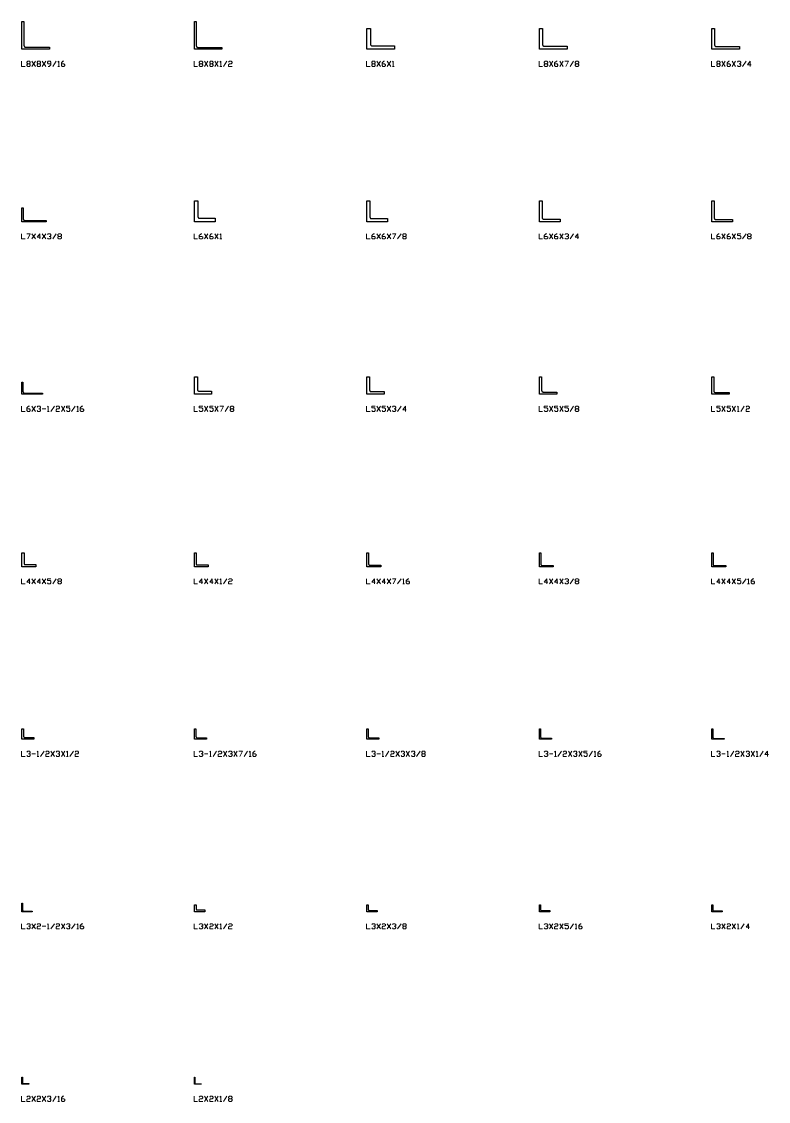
# Model space of a CAD drawing. Header units: inches. Extents: x 0 to 966, y -305 to 12.
# Drawn here: x 749.9 to 966.4, y -305 to 8 of the extents above; entities that cross this region are included whole.
import ezdxf

# ---------------------------------------------------------------- set-up
doc = ezdxf.new("R2010")
doc.units = ezdxf.units.IN
doc.header["$MEASUREMENT"] = 0
doc.layers.add('AISC_STEEL', color=7, linetype='Continuous')

msp = doc.modelspace()

# ---------------------------------------------------------------- linework, layer by layer
at = {"color": 3, "lineweight": 0}
for p, q in [((752.93, -3.48), (753.94, -5)), ((752.93, -5), (753.94, -3.48)), ((755.93, -3.48), (756.91, -5)), ((755.93, -5), (756.91, -3.48)), ((758.94, -5), (759.92, -3.48)), ((760.42, -5), (760.93, -5)), ((802.91, -3.48), (803.92, -5)), ((802.91, -5), (803.92, -3.48)), ((805.91, -3.48), (806.93, -5)), ((805.91, -5), (806.93, -3.48)), ((807.4, -5), (807.91, -5)), ((808.41, -5), (809.43, -3.48)), ((852.89, -3.48), (853.9, -5)), ((852.89, -5), (853.9, -3.48)), ((855.89, -3.48), (856.91, -5)), ((855.89, -5), (856.91, -3.48)), ((857.38, -5), (857.89, -5)), ((902.87, -3.48), (903.88, -5)), ((902.87, -5), (903.88, -3.48)), ((905.88, -3.48), (906.89, -5)), ((905.88, -5), (906.89, -3.48)), ((908.88, -5), (909.89, -3.48)), ((952.85, -3.48), (953.86, -5)), ((952.85, -5), (953.86, -3.48)), ((955.86, -3.48), (956.87, -5)), ((955.86, -5), (956.87, -3.48)), ((958.86, -5), (959.87, -3.48)), ((752.93, -53.5), (753.94, -54.98)), ((752.93, -54.98), (753.94, -53.5)), ((755.93, -53.5), (756.91, -54.98)), ((755.93, -54.98), (756.91, -53.5)), ((758.94, -54.98), (759.92, -53.5)), ((802.91, -53.5), (803.92, -54.98)), ((802.91, -54.98), (803.92, -53.5)), ((805.91, -53.5), (806.93, -54.98)), ((805.91, -54.98), (806.93, -53.5)), ((807.4, -54.98), (807.91, -54.98)), ((852.89, -53.5), (853.9, -54.98)), ((852.89, -54.98), (853.9, -53.5)), ((855.89, -53.5), (856.91, -54.98)), ((855.89, -54.98), (856.91, -53.5)), ((858.9, -54.98), (859.88, -53.5)), ((902.87, -53.5), (903.88, -54.98)), ((902.87, -54.98), (903.88, -53.5)), ((905.88, -53.5), (906.89, -54.98)), ((905.88, -54.98), (906.89, -53.5)), ((908.88, -54.98), (909.89, -53.5)), ((952.85, -53.5), (953.86, -54.98)), ((952.85, -54.98), (953.86, -53.5)), ((955.86, -53.5), (956.87, -54.98)), ((955.86, -54.98), (956.87, -53.5)), ((958.86, -54.98), (959.87, -53.5)), ((752.93, -103.48), (753.94, -105)), ((752.93, -105), (753.94, -103.48)), ((755.93, -104.24), (756.91, -104.24)), ((757.42, -105), (757.93, -105)), ((758.43, -105), (759.41, -103.48)), ((761.44, -103.48), (762.42, -105)), ((761.44, -105), (762.42, -103.48)), ((764.41, -105), (765.42, -103.48)), ((765.93, -105), (766.43, -105)), ((802.91, -103.48), (803.92, -105)), ((802.91, -105), (803.92, -103.48)), ((805.91, -103.48), (806.93, -105)), ((805.91, -105), (806.93, -103.48)), ((808.92, -105), (809.9, -103.48)), ((852.89, -103.48), (853.9, -105)), ((852.89, -105), (853.9, -103.48)), ((855.89, -103.48), (856.91, -105)), ((855.89, -105), (856.91, -103.48)), ((858.9, -105), (859.88, -103.48)), ((902.87, -103.48), (903.88, -105)), ((902.87, -105), (903.88, -103.48)), ((905.88, -103.48), (906.89, -105)), ((905.88, -105), (906.89, -103.48)), ((908.88, -105), (909.89, -103.48)), ((952.85, -103.48), (953.86, -105)), ((952.85, -105), (953.86, -103.48)), ((955.86, -103.48), (956.87, -105)), ((955.86, -105), (956.87, -103.48)), ((957.38, -105), (957.85, -105)), ((958.36, -105), (959.37, -103.48)), ((752.93, -153.49), (753.94, -154.98)), ((752.93, -154.98), (753.94, -153.49)), ((755.93, -153.49), (756.91, -154.98)), ((755.93, -154.98), (756.91, -153.49)), ((758.94, -154.98), (759.92, -153.49)), ((802.91, -153.49), (803.92, -154.98)), ((802.91, -154.98), (803.92, -153.49)), ((805.91, -153.49), (806.93, -154.98)), ((805.91, -154.98), (806.93, -153.49)), ((807.4, -154.98), (807.91, -154.98)), ((808.41, -154.98), (809.43, -153.49)), ((852.89, -153.49), (853.9, -154.98)), ((852.89, -154.98), (853.9, -153.49)), ((855.89, -153.49), (856.91, -154.98)), ((855.89, -154.98), (856.91, -153.49)), ((858.9, -154.98), (859.88, -153.49)), ((860.39, -154.98), (860.89, -154.98)), ((902.87, -153.49), (903.88, -154.98)), ((902.87, -154.98), (903.88, -153.49)), ((905.88, -153.49), (906.89, -154.98)), ((905.88, -154.98), (906.89, -153.49)), ((908.88, -154.98), (909.89, -153.49)), ((952.85, -153.49), (953.86, -154.98)), ((952.85, -154.98), (953.86, -153.49)), ((955.86, -153.49), (956.87, -154.98)), ((955.86, -154.98), (956.87, -153.49)), ((958.86, -154.98), (959.87, -153.49)), ((960.35, -154.98), (960.86, -154.98)), ((752.93, -204.23), (753.94, -204.23)), ((754.41, -204.99), (754.92, -204.99)), ((755.43, -204.99), (756.44, -203.47)), ((758.43, -203.47), (759.41, -204.99)), ((758.43, -204.99), (759.41, -203.47)), ((761.44, -203.47), (762.42, -204.99)), ((761.44, -204.99), (762.42, -203.47)), ((762.92, -204.99), (763.43, -204.99)), ((763.94, -204.99), (764.92, -203.47)), ((802.91, -204.23), (803.92, -204.23)), ((804.43, -204.99), (804.9, -204.99)), ((805.41, -204.99), (806.42, -203.47)), ((808.41, -203.47), (809.43, -204.99)), ((808.41, -204.99), (809.43, -203.47)), ((811.42, -203.47), (812.4, -204.99)), ((811.42, -204.99), (812.4, -203.47)), ((814.42, -204.99), (815.4, -203.47)), ((815.91, -204.99), (816.42, -204.99)), ((852.89, -204.23), (853.9, -204.23)), ((854.41, -204.99), (854.88, -204.99)), ((855.39, -204.99), (856.4, -203.47)), ((858.39, -203.47), (859.41, -204.99)), ((858.39, -204.99), (859.41, -203.47)), ((861.4, -203.47), (862.38, -204.99)), ((861.4, -204.99), (862.38, -203.47)), ((864.4, -204.99), (865.39, -203.47)), ((902.87, -204.23), (903.88, -204.23)), ((904.39, -204.99), (904.9, -204.99)), ((905.37, -204.99), (906.38, -203.47)), ((908.38, -203.47), (909.39, -204.99)), ((908.38, -204.99), (909.39, -203.47)), ((911.38, -203.47), (912.39, -204.99)), ((911.38, -204.99), (912.39, -203.47)), ((914.39, -204.99), (915.37, -203.47)), ((915.87, -204.99), (916.38, -204.99)), ((952.85, -204.23), (953.86, -204.23)), ((954.37, -204.99), (954.88, -204.99)), ((955.35, -204.99), (956.36, -203.47)), ((958.36, -203.47), (959.37, -204.99)), ((958.36, -204.99), (959.37, -203.47)), ((961.36, -203.47), (962.37, -204.99)), ((961.36, -204.99), (962.37, -203.47)), ((962.85, -204.99), (963.35, -204.99)), ((963.86, -204.99), (964.87, -203.47)), ((752.93, -253.49), (753.94, -254.97)), ((752.93, -254.97), (753.94, -253.49)), ((758.43, -254.97), (759.41, -253.49)), ((761.44, -253.49), (762.42, -254.97)), ((761.44, -254.97), (762.42, -253.49)), ((764.41, -254.97), (765.42, -253.49)), ((802.91, -253.49), (803.92, -254.97)), ((802.91, -254.97), (803.92, -253.49)), ((805.91, -253.49), (806.93, -254.97)), ((805.91, -254.97), (806.93, -253.49)), ((808.41, -254.97), (809.43, -253.49)), ((852.89, -253.49), (853.9, -254.97)), ((852.89, -254.97), (853.9, -253.49)), ((855.89, -253.49), (856.91, -254.97)), ((855.89, -254.97), (856.91, -253.49)), ((858.9, -254.97), (859.88, -253.49)), ((902.87, -253.49), (903.88, -254.97)), ((902.87, -254.97), (903.88, -253.49)), ((905.88, -253.49), (906.89, -254.97)), ((905.88, -254.97), (906.89, -253.49)), ((908.88, -254.97), (909.89, -253.49)), ((952.85, -253.49), (953.86, -254.97)), ((952.85, -254.97), (953.86, -253.49)), ((955.86, -253.49), (956.87, -254.97)), ((955.86, -254.97), (956.87, -253.49)), ((958.36, -254.97), (959.37, -253.49)), ((755.93, -254.21), (756.91, -254.21)), ((757.42, -254.97), (757.93, -254.97)), ((765.93, -254.97), (766.43, -254.97)), ((807.4, -254.97), (807.91, -254.97)), ((910.37, -254.97), (910.87, -254.97)), ((957.38, -254.97), (957.85, -254.97)), ((752.93, -303.47), (753.94, -304.98)), ((752.93, -304.98), (753.94, -303.47)), ((755.93, -303.47), (756.91, -304.98)), ((755.93, -304.98), (756.91, -303.47)), ((758.94, -304.98), (759.92, -303.47)), ((802.91, -303.47), (803.92, -304.98)), ((802.91, -304.98), (803.92, -303.47)), ((805.91, -303.47), (806.93, -304.98)), ((805.91, -304.98), (806.93, -303.47)), ((808.41, -304.98), (809.43, -303.47)), ((760.42, -304.98), (760.93, -304.98)), ((807.4, -304.98), (807.91, -304.98))]:
    msp.add_line(p, q, dxfattribs=at)
for points in [[(749.92, -3.48), (749.92, -5), (750.93, -5)], [(752.17, -4.24), (752.42, -4.5), (752.42, -4.75), (752.17, -5), (751.69, -5), (751.44, -4.75), (751.44, -4.5), (751.69, -4.24), (752.17, -4.24), (752.42, -3.99), (752.42, -3.74), (752.17, -3.48), (751.69, -3.48), (751.44, -3.74), (751.44, -3.99), (751.69, -4.24)], [(755.17, -4.24), (755.43, -4.5), (755.43, -4.75), (755.17, -5), (754.67, -5), (754.41, -4.75), (754.41, -4.5), (754.67, -4.24), (755.17, -4.24), (755.43, -3.99), (755.43, -3.74), (755.17, -3.48), (754.67, -3.48), (754.41, -3.74), (754.41, -3.99), (754.67, -4.24)], [(757.67, -5), (757.93, -5), (758.43, -4.5), (758.43, -3.74), (758.18, -3.48), (757.67, -3.48), (757.42, -3.74), (757.42, -3.99), (757.67, -4.24), (758.43, -4.24)], [(760.42, -3.74), (760.68, -3.48), (760.68, -5)], [(761.44, -4.24), (762.16, -4.24), (762.42, -4.5), (762.42, -4.75), (762.16, -5), (761.69, -5), (761.44, -4.75), (761.44, -3.99), (761.91, -3.48), (762.16, -3.48)], [(799.9, -3.48), (799.9, -5), (800.92, -5)], [(802.15, -4.24), (802.4, -4.5), (802.4, -4.75), (802.15, -5), (801.67, -5), (801.42, -4.75), (801.42, -4.5), (801.67, -4.24), (802.15, -4.24), (802.4, -3.99), (802.4, -3.74), (802.15, -3.48), (801.67, -3.48), (801.42, -3.74), (801.42, -3.99), (801.67, -4.24)], [(805.15, -4.24), (805.41, -4.5), (805.41, -4.75), (805.15, -5), (804.65, -5), (804.43, -4.75), (804.43, -4.5), (804.65, -4.24), (805.15, -4.24), (805.41, -3.99), (805.41, -3.74), (805.15, -3.48), (804.65, -3.48), (804.43, -3.74), (804.43, -3.99), (804.65, -4.24)], [(807.4, -3.74), (807.65, -3.48), (807.65, -5)], [(809.9, -3.74), (810.15, -3.48), (810.66, -3.48), (810.91, -3.74), (810.91, -3.99), (810.66, -4.24), (810.15, -4.24), (809.9, -4.5), (809.9, -5), (810.91, -5)], [(849.88, -3.48), (849.88, -5), (850.9, -5)], [(852.16, -4.24), (852.38, -4.5), (852.38, -4.75), (852.16, -5), (851.66, -5), (851.4, -4.75), (851.4, -4.5), (851.66, -4.24), (852.16, -4.24), (852.38, -3.99), (852.38, -3.74), (852.16, -3.48), (851.66, -3.48), (851.4, -3.74), (851.4, -3.99), (851.66, -4.24)], [(854.41, -4.24), (855.14, -4.24), (855.39, -4.5), (855.39, -4.75), (855.14, -5), (854.66, -5), (854.41, -4.75), (854.41, -3.99), (854.88, -3.48), (855.14, -3.48)], [(857.38, -3.74), (857.63, -3.48), (857.63, -5)], [(899.9, -3.48), (899.9, -5), (900.88, -5)], [(902.14, -4.24), (902.4, -4.5), (902.4, -4.75), (902.14, -5), (901.64, -5), (901.38, -4.75), (901.38, -4.5), (901.64, -4.24), (902.14, -4.24), (902.4, -3.99), (902.4, -3.74), (902.14, -3.48), (901.64, -3.48), (901.38, -3.74), (901.38, -3.99), (901.64, -4.24)], [(904.39, -4.24), (905.12, -4.24), (905.37, -4.5), (905.37, -4.75), (905.12, -5), (904.64, -5), (904.39, -4.75), (904.39, -3.99), (904.9, -3.48), (905.12, -3.48)], [(907.39, -3.48), (908.38, -3.48), (907.62, -5)], [(911.13, -4.24), (911.38, -4.5), (911.38, -4.75), (911.13, -5), (910.62, -5), (910.37, -4.75), (910.37, -4.5), (910.62, -4.24), (911.13, -4.24), (911.38, -3.99), (911.38, -3.74), (911.13, -3.48), (910.62, -3.48), (910.37, -3.74), (910.37, -3.99), (910.62, -4.24)], [(949.88, -3.48), (949.88, -5), (950.86, -5)], [(952.12, -4.24), (952.38, -4.5), (952.38, -4.75), (952.12, -5), (951.62, -5), (951.37, -4.75), (951.37, -4.5), (951.62, -4.24), (952.12, -4.24), (952.38, -3.99), (952.38, -3.74), (952.12, -3.48), (951.62, -3.48), (951.37, -3.74), (951.37, -3.99), (951.62, -4.24)], [(954.37, -4.24), (955.13, -4.24), (955.35, -4.5), (955.35, -4.75), (955.13, -5), (954.62, -5), (954.37, -4.75), (954.37, -3.99), (954.88, -3.48), (955.13, -3.48)], [(957.38, -3.74), (957.63, -3.48), (958.1, -3.48), (958.36, -3.74), (958.36, -3.99), (958.1, -4.24), (957.85, -4.24)], [(958.1, -4.24), (958.36, -4.5), (958.36, -4.75), (958.1, -5), (957.63, -5), (957.38, -4.75)], [(961.36, -4.5), (960.35, -4.5), (961.11, -3.48), (961.11, -5)], [(749.92, -53.5), (749.92, -54.98), (750.93, -54.98)], [(751.44, -53.5), (752.42, -53.5), (751.69, -54.98)], [(755.43, -54.48), (754.41, -54.48), (755.17, -53.5), (755.17, -54.98)], [(757.42, -53.75), (757.67, -53.5), (758.18, -53.5), (758.43, -53.75), (758.43, -54), (758.18, -54.26), (757.93, -54.26)], [(758.18, -54.26), (758.43, -54.48), (758.43, -54.73), (758.18, -54.98), (757.67, -54.98), (757.42, -54.73)], [(761.18, -54.26), (761.44, -54.48), (761.44, -54.73), (761.18, -54.98), (760.68, -54.98), (760.42, -54.73), (760.42, -54.48), (760.68, -54.26), (761.18, -54.26), (761.44, -54), (761.44, -53.75), (761.18, -53.5), (760.68, -53.5), (760.42, -53.75), (760.42, -54), (760.68, -54.26)], [(799.9, -53.5), (799.9, -54.98), (800.92, -54.98)], [(801.42, -54.26), (802.15, -54.26), (802.4, -54.48), (802.4, -54.73), (802.15, -54.98), (801.67, -54.98), (801.42, -54.73), (801.42, -54), (801.93, -53.5), (802.15, -53.5)], [(804.43, -54.26), (805.15, -54.26), (805.41, -54.48), (805.41, -54.73), (805.15, -54.98), (804.65, -54.98), (804.43, -54.73), (804.43, -54), (804.9, -53.5), (805.15, -53.5)], [(807.4, -53.75), (807.65, -53.5), (807.65, -54.98)], [(849.88, -53.5), (849.88, -54.98), (850.9, -54.98)], [(851.4, -54.26), (852.16, -54.26), (852.38, -54.48), (852.38, -54.73), (852.16, -54.98), (851.66, -54.98), (851.4, -54.73), (851.4, -54), (851.91, -53.5), (852.16, -53.5)], [(854.41, -54.26), (855.14, -54.26), (855.39, -54.48), (855.39, -54.73), (855.14, -54.98), (854.66, -54.98), (854.41, -54.73), (854.41, -54), (854.88, -53.5), (855.14, -53.5)], [(857.38, -53.5), (858.39, -53.5), (857.63, -54.98)], [(861.15, -54.26), (861.4, -54.48), (861.4, -54.73), (861.15, -54.98), (860.64, -54.98), (860.39, -54.73), (860.39, -54.48), (860.64, -54.26), (861.15, -54.26), (861.4, -54), (861.4, -53.75), (861.15, -53.5), (860.64, -53.5), (860.39, -53.75), (860.39, -54), (860.64, -54.26)], [(899.9, -53.5), (899.9, -54.98), (900.88, -54.98)], [(901.38, -54.26), (902.14, -54.26), (902.4, -54.48), (902.4, -54.73), (902.14, -54.98), (901.64, -54.98), (901.38, -54.73), (901.38, -54), (901.89, -53.5), (902.14, -53.5)], [(904.39, -54.26), (905.12, -54.26), (905.37, -54.48), (905.37, -54.73), (905.12, -54.98), (904.64, -54.98), (904.39, -54.73), (904.39, -54), (904.9, -53.5), (905.12, -53.5)], [(907.39, -53.75), (907.62, -53.5), (908.12, -53.5), (908.38, -53.75), (908.38, -54), (908.12, -54.26), (907.87, -54.26)], [(908.12, -54.26), (908.38, -54.48), (908.38, -54.73), (908.12, -54.98), (907.62, -54.98), (907.39, -54.73)], [(911.38, -54.48), (910.37, -54.48), (911.13, -53.5), (911.13, -54.98)], [(949.88, -53.5), (949.88, -54.98), (950.86, -54.98)], [(951.37, -54.26), (952.12, -54.26), (952.38, -54.48), (952.38, -54.73), (952.12, -54.98), (951.62, -54.98), (951.37, -54.73), (951.37, -54), (951.87, -53.5), (952.12, -53.5)], [(954.37, -54.26), (955.13, -54.26), (955.35, -54.48), (955.35, -54.73), (955.13, -54.98), (954.62, -54.98), (954.37, -54.73), (954.37, -54), (954.88, -53.5), (955.13, -53.5)], [(957.38, -54.73), (957.63, -54.98), (958.1, -54.98), (958.36, -54.73), (958.36, -54.26), (958.1, -54), (957.38, -54), (957.38, -53.5), (958.36, -53.5)], [(961.11, -54.26), (961.36, -54.48), (961.36, -54.73), (961.11, -54.98), (960.6, -54.98), (960.35, -54.73), (960.35, -54.48), (960.6, -54.26), (961.11, -54.26), (961.36, -54), (961.36, -53.75), (961.11, -53.5), (960.6, -53.5), (960.35, -53.75), (960.35, -54), (960.6, -54.26)], [(749.92, -103.48), (749.92, -105), (750.93, -105)], [(751.44, -104.24), (752.17, -104.24), (752.42, -104.49), (752.42, -104.74), (752.17, -105), (751.69, -105), (751.44, -104.74), (751.44, -103.98), (751.91, -103.48), (752.17, -103.48)], [(754.41, -103.73), (754.67, -103.48), (755.17, -103.48), (755.43, -103.73), (755.43, -103.98), (755.17, -104.24), (754.92, -104.24)], [(755.17, -104.24), (755.43, -104.49), (755.43, -104.74), (755.17, -105), (754.67, -105), (754.41, -104.74)], [(757.42, -103.73), (757.67, -103.48), (757.67, -105)], [(759.92, -103.73), (760.17, -103.48), (760.68, -103.48), (760.93, -103.73), (760.93, -103.98), (760.68, -104.24), (760.17, -104.24), (759.92, -104.49), (759.92, -105), (760.93, -105)], [(762.92, -104.74), (763.18, -105), (763.68, -105), (763.94, -104.74), (763.94, -104.24), (763.68, -103.98), (762.92, -103.98), (762.92, -103.48), (763.94, -103.48)], [(765.93, -103.73), (766.18, -103.48), (766.18, -105)], [(766.91, -104.24), (767.67, -104.24), (767.92, -104.49), (767.92, -104.74), (767.67, -105), (767.16, -105), (766.91, -104.74), (766.91, -103.98), (767.42, -103.48), (767.67, -103.48)], [(799.9, -103.48), (799.9, -105), (800.92, -105)], [(801.42, -104.74), (801.67, -105), (802.15, -105), (802.4, -104.74), (802.4, -104.24), (802.15, -103.98), (801.42, -103.98), (801.42, -103.48), (802.4, -103.48)], [(804.43, -104.74), (804.65, -105), (805.15, -105), (805.41, -104.74), (805.41, -104.24), (805.15, -103.98), (804.43, -103.98), (804.43, -103.48), (805.41, -103.48)], [(807.4, -103.48), (808.41, -103.48), (807.65, -105)], [(811.16, -104.24), (811.42, -104.49), (811.42, -104.74), (811.16, -105), (810.66, -105), (810.41, -104.74), (810.41, -104.49), (810.66, -104.24), (811.16, -104.24), (811.42, -103.98), (811.42, -103.73), (811.16, -103.48), (810.66, -103.48), (810.41, -103.73), (810.41, -103.98), (810.66, -104.24)], [(849.88, -103.48), (849.88, -105), (850.9, -105)], [(851.4, -104.74), (851.66, -105), (852.16, -105), (852.38, -104.74), (852.38, -104.24), (852.16, -103.98), (851.4, -103.98), (851.4, -103.48), (852.38, -103.48)], [(854.41, -104.74), (854.66, -105), (855.14, -105), (855.39, -104.74), (855.39, -104.24), (855.14, -103.98), (854.41, -103.98), (854.41, -103.48), (855.39, -103.48)], [(857.38, -103.73), (857.63, -103.48), (858.14, -103.48), (858.39, -103.73), (858.39, -103.98), (858.14, -104.24), (857.89, -104.24)], [(858.14, -104.24), (858.39, -104.49), (858.39, -104.74), (858.14, -105), (857.63, -105), (857.38, -104.74)], [(861.4, -104.49), (860.39, -104.49), (861.15, -103.48), (861.15, -105)], [(899.9, -103.48), (899.9, -105), (900.88, -105)], [(901.38, -104.74), (901.64, -105), (902.14, -105), (902.4, -104.74), (902.4, -104.24), (902.14, -103.98), (901.38, -103.98), (901.38, -103.48), (902.4, -103.48)], [(904.39, -104.74), (904.64, -105), (905.12, -105), (905.37, -104.74), (905.37, -104.24), (905.12, -103.98), (904.39, -103.98), (904.39, -103.48), (905.37, -103.48)], [(907.39, -104.74), (907.62, -105), (908.12, -105), (908.38, -104.74), (908.38, -104.24), (908.12, -103.98), (907.39, -103.98), (907.39, -103.48), (908.38, -103.48)], [(911.13, -104.24), (911.38, -104.49), (911.38, -104.74), (911.13, -105), (910.62, -105), (910.37, -104.74), (910.37, -104.49), (910.62, -104.24), (911.13, -104.24), (911.38, -103.98), (911.38, -103.73), (911.13, -103.48), (910.62, -103.48), (910.37, -103.73), (910.37, -103.98), (910.62, -104.24)], [(949.88, -103.48), (949.88, -105), (950.86, -105)], [(951.37, -104.74), (951.62, -105), (952.12, -105), (952.38, -104.74), (952.38, -104.24), (952.12, -103.98), (951.37, -103.98), (951.37, -103.48), (952.38, -103.48)], [(954.37, -104.74), (954.62, -105), (955.13, -105), (955.35, -104.74), (955.35, -104.24), (955.13, -103.98), (954.37, -103.98), (954.37, -103.48), (955.35, -103.48)], [(957.38, -103.73), (957.63, -103.48), (957.63, -105)], [(959.87, -103.73), (960.13, -103.48), (960.6, -103.48), (960.86, -103.73), (960.86, -103.98), (960.6, -104.24), (960.13, -104.24), (959.87, -104.49), (959.87, -105), (960.86, -105)], [(749.92, -153.49), (749.92, -154.98), (750.93, -154.98)], [(752.42, -154.47), (751.44, -154.47), (752.17, -153.49), (752.17, -154.98)], [(755.43, -154.47), (754.41, -154.47), (755.17, -153.49), (755.17, -154.98)], [(757.42, -154.72), (757.67, -154.98), (758.18, -154.98), (758.43, -154.72), (758.43, -154.22), (758.18, -154), (757.42, -154), (757.42, -153.49), (758.43, -153.49)], [(761.18, -154.22), (761.44, -154.47), (761.44, -154.72), (761.18, -154.98), (760.68, -154.98), (760.42, -154.72), (760.42, -154.47), (760.68, -154.22), (761.18, -154.22), (761.44, -154), (761.44, -153.74), (761.18, -153.49), (760.68, -153.49), (760.42, -153.74), (760.42, -154), (760.68, -154.22)], [(799.9, -153.49), (799.9, -154.98), (800.92, -154.98)], [(802.4, -154.47), (801.42, -154.47), (802.15, -153.49), (802.15, -154.98)], [(805.41, -154.47), (804.43, -154.47), (805.15, -153.49), (805.15, -154.98)], [(807.4, -153.74), (807.65, -153.49), (807.65, -154.98)], [(809.9, -153.74), (810.15, -153.49), (810.66, -153.49), (810.91, -153.74), (810.91, -154), (810.66, -154.22), (810.15, -154.22), (809.9, -154.47), (809.9, -154.98), (810.91, -154.98)], [(849.88, -153.49), (849.88, -154.98), (850.9, -154.98)], [(852.38, -154.47), (851.4, -154.47), (852.16, -153.49), (852.16, -154.98)], [(855.39, -154.47), (854.41, -154.47), (855.14, -153.49), (855.14, -154.98)], [(857.38, -153.49), (858.39, -153.49), (857.63, -154.98)], [(860.39, -153.74), (860.64, -153.49), (860.64, -154.98)], [(861.4, -154.22), (862.16, -154.22), (862.38, -154.47), (862.38, -154.72), (862.16, -154.98), (861.65, -154.98), (861.4, -154.72), (861.4, -154), (861.91, -153.49), (862.16, -153.49)], [(899.9, -153.49), (899.9, -154.98), (900.88, -154.98)], [(902.4, -154.47), (901.38, -154.47), (902.14, -153.49), (902.14, -154.98)], [(905.37, -154.47), (904.39, -154.47), (905.12, -153.49), (905.12, -154.98)], [(907.39, -153.74), (907.62, -153.49), (908.12, -153.49), (908.38, -153.74), (908.38, -154), (908.12, -154.22), (907.87, -154.22)], [(908.12, -154.22), (908.38, -154.47), (908.38, -154.72), (908.12, -154.98), (907.62, -154.98), (907.39, -154.72)], [(911.13, -154.22), (911.38, -154.47), (911.38, -154.72), (911.13, -154.98), (910.62, -154.98), (910.37, -154.72), (910.37, -154.47), (910.62, -154.22), (911.13, -154.22), (911.38, -154), (911.38, -153.74), (911.13, -153.49), (910.62, -153.49), (910.37, -153.74), (910.37, -154), (910.62, -154.22)], [(949.88, -153.49), (949.88, -154.98), (950.86, -154.98)], [(952.38, -154.47), (951.37, -154.47), (952.12, -153.49), (952.12, -154.98)], [(955.35, -154.47), (954.37, -154.47), (955.13, -153.49), (955.13, -154.98)], [(957.38, -154.72), (957.63, -154.98), (958.1, -154.98), (958.36, -154.72), (958.36, -154.22), (958.1, -154), (957.38, -154), (957.38, -153.49), (958.36, -153.49)], [(960.35, -153.74), (960.6, -153.49), (960.6, -154.98)], [(961.36, -154.22), (962.12, -154.22), (962.37, -154.47), (962.37, -154.72), (962.12, -154.98), (961.61, -154.98), (961.36, -154.72), (961.36, -154), (961.87, -153.49), (962.12, -153.49)], [(749.92, -203.47), (749.92, -204.99), (750.93, -204.99)], [(751.44, -203.73), (751.69, -203.47), (752.17, -203.47), (752.42, -203.73), (752.42, -203.98), (752.17, -204.23), (751.91, -204.23)], [(752.17, -204.23), (752.42, -204.48), (752.42, -204.74), (752.17, -204.99), (751.69, -204.99), (751.44, -204.74)], [(754.41, -203.73), (754.67, -203.47), (754.67, -204.99)], [(756.91, -203.73), (757.17, -203.47), (757.67, -203.47), (757.93, -203.73), (757.93, -203.98), (757.67, -204.23), (757.17, -204.23), (756.91, -204.48), (756.91, -204.99), (757.93, -204.99)], [(759.92, -203.73), (760.17, -203.47), (760.68, -203.47), (760.93, -203.73), (760.93, -203.98), (760.68, -204.23), (760.42, -204.23)], [(760.68, -204.23), (760.93, -204.48), (760.93, -204.74), (760.68, -204.99), (760.17, -204.99), (759.92, -204.74)], [(762.92, -203.73), (763.18, -203.47), (763.18, -204.99)], [(765.42, -203.73), (765.68, -203.47), (766.18, -203.47), (766.43, -203.73), (766.43, -203.98), (766.18, -204.23), (765.68, -204.23), (765.42, -204.48), (765.42, -204.99), (766.43, -204.99)], [(799.9, -203.47), (799.9, -204.99), (800.92, -204.99)], [(801.42, -203.73), (801.67, -203.47), (802.15, -203.47), (802.4, -203.73), (802.4, -203.98), (802.15, -204.23), (801.93, -204.23)], [(802.15, -204.23), (802.4, -204.48), (802.4, -204.74), (802.15, -204.99), (801.67, -204.99), (801.42, -204.74)], [(804.43, -203.73), (804.65, -203.47), (804.65, -204.99)], [(806.93, -203.73), (807.15, -203.47), (807.65, -203.47), (807.91, -203.73), (807.91, -203.98), (807.65, -204.23), (807.15, -204.23), (806.93, -204.48), (806.93, -204.99), (807.91, -204.99)], [(809.9, -203.73), (810.15, -203.47), (810.66, -203.47), (810.91, -203.73), (810.91, -203.98), (810.66, -204.23), (810.41, -204.23)], [(810.66, -204.23), (810.91, -204.48), (810.91, -204.74), (810.66, -204.99), (810.15, -204.99), (809.9, -204.74)], [(812.9, -203.47), (813.92, -203.47), (813.16, -204.99)], [(815.91, -203.73), (816.16, -203.47), (816.16, -204.99)], [(816.92, -204.23), (817.65, -204.23), (817.9, -204.48), (817.9, -204.74), (817.65, -204.99), (817.14, -204.99), (816.92, -204.74), (816.92, -203.98), (817.4, -203.47), (817.65, -203.47)], [(849.88, -203.47), (849.88, -204.99), (850.9, -204.99)], [(851.4, -203.73), (851.66, -203.47), (852.16, -203.47), (852.38, -203.73), (852.38, -203.98), (852.16, -204.23), (851.91, -204.23)], [(852.16, -204.23), (852.38, -204.48), (852.38, -204.74), (852.16, -204.99), (851.66, -204.99), (851.4, -204.74)], [(854.41, -203.73), (854.66, -203.47), (854.66, -204.99)], [(856.91, -203.73), (857.16, -203.47), (857.63, -203.47), (857.89, -203.73), (857.89, -203.98), (857.63, -204.23), (857.16, -204.23), (856.91, -204.48), (856.91, -204.99), (857.89, -204.99)], [(859.88, -203.73), (860.13, -203.47), (860.64, -203.47), (860.89, -203.73), (860.89, -203.98), (860.64, -204.23), (860.39, -204.23)], [(860.64, -204.23), (860.89, -204.48), (860.89, -204.74), (860.64, -204.99), (860.13, -204.99), (859.88, -204.74)], [(862.89, -203.73), (863.14, -203.47), (863.65, -203.47), (863.9, -203.73), (863.9, -203.98), (863.65, -204.23), (863.39, -204.23)], [(863.65, -204.23), (863.9, -204.48), (863.9, -204.74), (863.65, -204.99), (863.14, -204.99), (862.89, -204.74)], [(866.65, -204.23), (866.9, -204.48), (866.9, -204.74), (866.65, -204.99), (866.14, -204.99), (865.89, -204.74), (865.89, -204.48), (866.14, -204.23), (866.65, -204.23), (866.9, -203.98), (866.9, -203.73), (866.65, -203.47), (866.14, -203.47), (865.89, -203.73), (865.89, -203.98), (866.14, -204.23)], [(899.9, -203.47), (899.9, -204.99), (900.88, -204.99)], [(901.38, -203.73), (901.64, -203.47), (902.14, -203.47), (902.4, -203.73), (902.4, -203.98), (902.14, -204.23), (901.89, -204.23)], [(902.14, -204.23), (902.4, -204.48), (902.4, -204.74), (902.14, -204.99), (901.64, -204.99), (901.38, -204.74)], [(904.39, -203.73), (904.64, -203.47), (904.64, -204.99)], [(906.89, -203.73), (907.14, -203.47), (907.62, -203.47), (907.87, -203.73), (907.87, -203.98), (907.62, -204.23), (907.14, -204.23), (906.89, -204.48), (906.89, -204.99), (907.87, -204.99)], [(909.89, -203.73), (910.12, -203.47), (910.62, -203.47), (910.87, -203.73), (910.87, -203.98), (910.62, -204.23), (910.37, -204.23)], [(910.62, -204.23), (910.87, -204.48), (910.87, -204.74), (910.62, -204.99), (910.12, -204.99), (909.89, -204.74)], [(912.87, -204.74), (913.12, -204.99), (913.63, -204.99), (913.88, -204.74), (913.88, -204.23), (913.63, -203.98), (912.87, -203.98), (912.87, -203.47), (913.88, -203.47)], [(915.87, -203.73), (916.13, -203.47), (916.13, -204.99)], [(916.88, -204.23), (917.61, -204.23), (917.87, -204.48), (917.87, -204.74), (917.61, -204.99), (917.14, -204.99), (916.88, -204.74), (916.88, -203.98), (917.39, -203.47), (917.61, -203.47)], [(949.88, -203.47), (949.88, -204.99), (950.86, -204.99)], [(951.37, -203.73), (951.62, -203.47), (952.12, -203.47), (952.38, -203.73), (952.38, -203.98), (952.12, -204.23), (951.87, -204.23)], [(952.12, -204.23), (952.38, -204.48), (952.38, -204.74), (952.12, -204.99), (951.62, -204.99), (951.37, -204.74)], [(954.37, -203.73), (954.62, -203.47), (954.62, -204.99)], [(956.87, -203.73), (957.12, -203.47), (957.63, -203.47), (957.85, -203.73), (957.85, -203.98), (957.63, -204.23), (957.12, -204.23), (956.87, -204.48), (956.87, -204.99), (957.85, -204.99)], [(959.87, -203.73), (960.13, -203.47), (960.6, -203.47), (960.86, -203.73), (960.86, -203.98), (960.6, -204.23), (960.35, -204.23)], [(960.6, -204.23), (960.86, -204.48), (960.86, -204.74), (960.6, -204.99), (960.13, -204.99), (959.87, -204.74)], [(962.85, -203.73), (963.1, -203.47), (963.1, -204.99)], [(966.36, -204.48), (965.35, -204.48), (966.11, -203.47), (966.11, -204.99)], [(749.92, -253.49), (749.92, -254.97), (750.93, -254.97)], [(751.44, -253.74), (751.69, -253.49), (752.17, -253.49), (752.42, -253.74), (752.42, -253.99), (752.17, -254.21), (751.91, -254.21)], [(754.41, -253.74), (754.67, -253.49), (755.17, -253.49), (755.43, -253.74), (755.43, -253.99), (755.17, -254.21), (754.67, -254.21), (754.41, -254.47), (754.41, -254.97), (755.43, -254.97)], [(757.42, -253.74), (757.67, -253.49), (757.67, -254.97)], [(759.92, -253.74), (760.17, -253.49), (760.68, -253.49), (760.93, -253.74), (760.93, -253.99), (760.68, -254.21), (760.17, -254.21), (759.92, -254.47), (759.92, -254.97), (760.93, -254.97)], [(762.92, -253.74), (763.18, -253.49), (763.68, -253.49), (763.94, -253.74), (763.94, -253.99), (763.68, -254.21), (763.43, -254.21)], [(765.93, -253.74), (766.18, -253.49), (766.18, -254.97)], [(766.91, -254.21), (767.67, -254.21), (767.92, -254.47), (767.92, -254.72), (767.67, -254.97), (767.16, -254.97), (766.91, -254.72), (766.91, -253.99), (767.42, -253.49), (767.67, -253.49)], [(799.9, -253.49), (799.9, -254.97), (800.92, -254.97)], [(801.42, -253.74), (801.67, -253.49), (802.15, -253.49), (802.4, -253.74), (802.4, -253.99), (802.15, -254.21), (801.93, -254.21)], [(804.43, -253.74), (804.65, -253.49), (805.15, -253.49), (805.41, -253.74), (805.41, -253.99), (805.15, -254.21), (804.65, -254.21), (804.43, -254.47), (804.43, -254.97), (805.41, -254.97)], [(807.4, -253.74), (807.65, -253.49), (807.65, -254.97)], [(809.9, -253.74), (810.15, -253.49), (810.66, -253.49), (810.91, -253.74), (810.91, -253.99), (810.66, -254.21), (810.15, -254.21), (809.9, -254.47), (809.9, -254.97), (810.91, -254.97)], [(849.88, -253.49), (849.88, -254.97), (850.9, -254.97)], [(851.4, -253.74), (851.66, -253.49), (852.16, -253.49), (852.38, -253.74), (852.38, -253.99), (852.16, -254.21), (851.91, -254.21)], [(854.41, -253.74), (854.66, -253.49), (855.14, -253.49), (855.39, -253.74), (855.39, -253.99), (855.14, -254.21), (854.66, -254.21), (854.41, -254.47), (854.41, -254.97), (855.39, -254.97)], [(857.38, -253.74), (857.63, -253.49), (858.14, -253.49), (858.39, -253.74), (858.39, -253.99), (858.14, -254.21), (857.89, -254.21)], [(861.15, -254.21), (861.4, -254.47), (861.4, -254.72), (861.15, -254.97), (860.64, -254.97), (860.39, -254.72), (860.39, -254.47), (860.64, -254.21), (861.15, -254.21), (861.4, -253.99), (861.4, -253.74), (861.15, -253.49), (860.64, -253.49), (860.39, -253.74), (860.39, -253.99), (860.64, -254.21)], [(899.9, -253.49), (899.9, -254.97), (900.88, -254.97)], [(901.38, -253.74), (901.64, -253.49), (902.14, -253.49), (902.4, -253.74), (902.4, -253.99), (902.14, -254.21), (901.89, -254.21)], [(904.39, -253.74), (904.64, -253.49), (905.12, -253.49), (905.37, -253.74), (905.37, -253.99), (905.12, -254.21), (904.64, -254.21), (904.39, -254.47), (904.39, -254.97), (905.37, -254.97)], [(907.39, -254.72), (907.62, -254.97), (908.12, -254.97), (908.38, -254.72), (908.38, -254.21), (908.12, -253.99), (907.39, -253.99), (907.39, -253.49), (908.38, -253.49)], [(910.37, -253.74), (910.62, -253.49), (910.62, -254.97)], [(911.38, -254.21), (912.14, -254.21), (912.39, -254.47), (912.39, -254.72), (912.14, -254.97), (911.63, -254.97), (911.38, -254.72), (911.38, -253.99), (911.89, -253.49), (912.14, -253.49)], [(949.88, -253.49), (949.88, -254.97), (950.86, -254.97)], [(951.37, -253.74), (951.62, -253.49), (952.12, -253.49), (952.38, -253.74), (952.38, -253.99), (952.12, -254.21), (951.87, -254.21)], [(954.37, -253.74), (954.62, -253.49), (955.13, -253.49), (955.35, -253.74), (955.35, -253.99), (955.13, -254.21), (954.62, -254.21), (954.37, -254.47), (954.37, -254.97), (955.35, -254.97)], [(957.38, -253.74), (957.63, -253.49), (957.63, -254.97)], [(960.86, -254.47), (959.87, -254.47), (960.6, -253.49), (960.6, -254.97)], [(752.17, -254.21), (752.42, -254.47), (752.42, -254.72), (752.17, -254.97), (751.69, -254.97), (751.44, -254.72)], [(763.68, -254.21), (763.94, -254.47), (763.94, -254.72), (763.68, -254.97), (763.18, -254.97), (762.92, -254.72)], [(802.15, -254.21), (802.4, -254.47), (802.4, -254.72), (802.15, -254.97), (801.67, -254.97), (801.42, -254.72)], [(852.16, -254.21), (852.38, -254.47), (852.38, -254.72), (852.16, -254.97), (851.66, -254.97), (851.4, -254.72)], [(858.14, -254.21), (858.39, -254.47), (858.39, -254.72), (858.14, -254.97), (857.63, -254.97), (857.38, -254.72)], [(902.14, -254.21), (902.4, -254.47), (902.4, -254.72), (902.14, -254.97), (901.64, -254.97), (901.38, -254.72)], [(952.12, -254.21), (952.38, -254.47), (952.38, -254.72), (952.12, -254.97), (951.62, -254.97), (951.37, -254.72)], [(749.92, -303.47), (749.92, -304.98), (750.93, -304.98)], [(751.44, -303.72), (751.69, -303.47), (752.17, -303.47), (752.42, -303.72), (752.42, -303.97), (752.17, -304.23), (751.69, -304.23), (751.44, -304.48), (751.44, -304.98), (752.42, -304.98)], [(754.41, -303.72), (754.67, -303.47), (755.17, -303.47), (755.43, -303.72), (755.43, -303.97), (755.17, -304.23), (754.67, -304.23), (754.41, -304.48), (754.41, -304.98), (755.43, -304.98)], [(757.42, -303.72), (757.67, -303.47), (758.18, -303.47), (758.43, -303.72), (758.43, -303.97), (758.18, -304.23), (757.93, -304.23)], [(760.42, -303.72), (760.68, -303.47), (760.68, -304.98)], [(761.44, -304.23), (762.16, -304.23), (762.42, -304.48), (762.42, -304.73), (762.16, -304.98), (761.69, -304.98), (761.44, -304.73), (761.44, -303.97), (761.91, -303.47), (762.16, -303.47)], [(799.9, -303.47), (799.9, -304.98), (800.92, -304.98)], [(801.42, -303.72), (801.67, -303.47), (802.15, -303.47), (802.4, -303.72), (802.4, -303.97), (802.15, -304.23), (801.67, -304.23), (801.42, -304.48), (801.42, -304.98), (802.4, -304.98)], [(804.43, -303.72), (804.65, -303.47), (805.15, -303.47), (805.41, -303.72), (805.41, -303.97), (805.15, -304.23), (804.65, -304.23), (804.43, -304.48), (804.43, -304.98), (805.41, -304.98)], [(807.4, -303.72), (807.65, -303.47), (807.65, -304.98)], [(810.66, -304.23), (810.91, -304.48), (810.91, -304.73), (810.66, -304.98), (810.15, -304.98), (809.9, -304.73), (809.9, -304.48), (810.15, -304.23), (810.66, -304.23), (810.91, -303.97), (810.91, -303.72), (810.66, -303.47), (810.15, -303.47), (809.9, -303.72), (809.9, -303.97), (810.15, -304.23)], [(758.18, -304.23), (758.43, -304.48), (758.43, -304.73), (758.18, -304.98), (757.67, -304.98), (757.42, -304.73)]]:
    msp.add_lwpolyline(points, dxfattribs=at)
at = {"layer": 'AISC_STEEL'}
for points in [[(758, 0), (750, 0), (750, 8), (750.56, 8), (750.56, 1.19), (750.56, 1.16), (750.57, 1.13), (750.57, 1.1), (750.57, 1.07), (750.58, 1.04), (750.59, 1.01), (750.6, 0.98), (750.61, 0.96), (750.62, 0.93), (750.63, 0.9), (750.65, 0.88), (750.66, 0.85), (750.68, 0.83), (750.7, 0.8), (750.72, 0.78), (750.74, 0.76), (750.76, 0.74), (750.78, 0.72), (750.8, 0.7), (750.83, 0.68), (750.85, 0.66), (750.88, 0.65), (750.9, 0.63), (750.93, 0.62), (750.96, 0.61), (750.98, 0.6), (751.01, 0.59), (751.04, 0.58), (751.07, 0.57), (751.1, 0.57), (751.13, 0.57), (751.16, 0.56), (751.19, 0.56), (758, 0.56)], [(808, 0), (800, 0), (800, 8), (800.5, 8), (800.5, 1.13), (800.5, 1.1), (800.5, 1.07), (800.51, 1.04), (800.51, 1.01), (800.52, 0.98), (800.53, 0.95), (800.53, 0.92), (800.55, 0.9), (800.56, 0.87), (800.57, 0.84), (800.58, 0.82), (800.6, 0.79), (800.62, 0.76), (800.63, 0.74), (800.65, 0.72), (800.67, 0.7), (800.7, 0.67), (800.72, 0.65), (800.74, 0.63), (800.76, 0.62), (800.79, 0.6), (800.82, 0.58), (800.84, 0.57), (800.87, 0.56), (800.9, 0.55), (800.92, 0.53), (800.95, 0.53), (800.98, 0.52), (801.01, 0.51), (801.04, 0.51), (801.07, 0.5), (801.1, 0.5), (801.13, 0.5), (808, 0.5)], [(858, 0), (850, 0), (850, 6), (851, 6), (851, 1.5), (851, 1.47), (851, 1.44), (851.01, 1.41), (851.01, 1.38), (851.02, 1.36), (851.03, 1.33), (851.04, 1.3), (851.05, 1.28), (851.07, 1.25), (851.08, 1.23), (851.1, 1.2), (851.12, 1.18), (851.14, 1.16), (851.16, 1.14), (851.18, 1.12), (851.2, 1.1), (851.23, 1.08), (851.25, 1.07), (851.28, 1.05), (851.3, 1.04), (851.33, 1.03), (851.36, 1.02), (851.38, 1.01), (851.41, 1.01), (851.44, 1), (851.47, 1), (851.5, 1), (858, 1)], [(908, 0), (900, 0), (900, 6), (900.88, 6), (900.88, 1.38), (900.88, 1.35), (900.88, 1.32), (900.88, 1.29), (900.89, 1.26), (900.9, 1.24), (900.91, 1.21), (900.92, 1.18), (900.93, 1.15), (900.94, 1.13), (900.96, 1.1), (900.97, 1.08), (900.99, 1.06), (901.01, 1.03), (901.03, 1.01), (901.06, 0.99), (901.08, 0.97), (901.1, 0.96), (901.13, 0.94), (901.15, 0.93), (901.18, 0.92), (901.21, 0.91), (901.24, 0.9), (901.26, 0.89), (901.29, 0.88), (901.32, 0.88), (901.35, 0.88), (901.38, 0.88), (908, 0.88)], [(958, 0), (950, 0), (950, 6), (950.75, 6), (950.75, 1.25), (950.75, 1.22), (950.75, 1.19), (950.76, 1.16), (950.76, 1.13), (950.77, 1.11), (950.78, 1.08), (950.79, 1.05), (950.8, 1.03), (950.82, 1), (950.83, 0.98), (950.85, 0.95), (950.87, 0.93), (950.89, 0.91), (950.91, 0.89), (950.93, 0.87), (950.95, 0.85), (950.98, 0.83), (951, 0.82), (951.03, 0.8), (951.05, 0.79), (951.08, 0.78), (951.11, 0.77), (951.13, 0.76), (951.16, 0.76), (951.19, 0.75), (951.22, 0.75), (951.25, 0.75), (958, 0.75)], [(757, -50), (750, -50), (750, -46), (750.38, -46), (750.38, -49.12), (750.38, -49.15), (750.38, -49.18), (750.38, -49.21), (750.39, -49.24), (750.4, -49.27), (750.41, -49.3), (750.42, -49.32), (750.43, -49.35), (750.44, -49.38), (750.46, -49.4), (750.47, -49.42), (750.49, -49.45), (750.51, -49.47), (750.53, -49.49), (750.55, -49.51), (750.58, -49.53), (750.6, -49.54), (750.62, -49.56), (750.65, -49.57), (750.68, -49.58), (750.7, -49.59), (750.73, -49.6), (750.76, -49.61), (750.79, -49.62), (750.82, -49.62), (750.85, -49.62), (750.88, -49.62), (757, -49.62)], [(806, -50), (800, -50), (800, -44), (801, -44), (801, -48.5), (801, -48.53), (801, -48.56), (801.01, -48.59), (801.01, -48.62), (801.02, -48.64), (801.03, -48.67), (801.04, -48.7), (801.05, -48.72), (801.07, -48.75), (801.08, -48.77), (801.1, -48.8), (801.12, -48.82), (801.14, -48.84), (801.16, -48.86), (801.18, -48.88), (801.2, -48.9), (801.23, -48.92), (801.25, -48.93), (801.28, -48.95), (801.3, -48.96), (801.33, -48.97), (801.36, -48.98), (801.38, -48.99), (801.41, -48.99), (801.44, -49), (801.47, -49), (801.5, -49), (806, -49)], [(856, -50), (850, -50), (850, -44), (850.88, -44), (850.88, -48.62), (850.88, -48.65), (850.88, -48.68), (850.88, -48.71), (850.89, -48.74), (850.9, -48.76), (850.91, -48.79), (850.92, -48.82), (850.93, -48.85), (850.94, -48.87), (850.96, -48.9), (850.97, -48.92), (850.99, -48.94), (851.01, -48.97), (851.03, -48.99), (851.06, -49.01), (851.08, -49.03), (851.1, -49.04), (851.13, -49.06), (851.15, -49.07), (851.18, -49.08), (851.21, -49.09), (851.24, -49.1), (851.26, -49.11), (851.29, -49.12), (851.32, -49.12), (851.35, -49.12), (851.38, -49.12), (856, -49.12)], [(906, -50), (900, -50), (900, -44), (900.75, -44), (900.75, -48.75), (900.75, -48.78), (900.75, -48.81), (900.76, -48.84), (900.76, -48.87), (900.77, -48.89), (900.78, -48.92), (900.79, -48.95), (900.8, -48.97), (900.82, -49), (900.83, -49.02), (900.85, -49.05), (900.87, -49.07), (900.89, -49.09), (900.91, -49.11), (900.93, -49.13), (900.95, -49.15), (900.98, -49.17), (901, -49.18), (901.03, -49.2), (901.05, -49.21), (901.08, -49.22), (901.11, -49.23), (901.13, -49.24), (901.16, -49.24), (901.19, -49.25), (901.22, -49.25), (901.25, -49.25), (906, -49.25)], [(956, -50), (950, -50), (950, -44), (950.62, -44), (950.62, -48.87), (950.63, -48.9), (950.63, -48.93), (950.63, -48.96), (950.64, -48.99), (950.65, -49.01), (950.66, -49.04), (950.67, -49.07), (950.68, -49.1), (950.69, -49.12), (950.71, -49.15), (950.72, -49.17), (950.74, -49.19), (950.76, -49.22), (950.78, -49.24), (950.81, -49.26), (950.83, -49.28), (950.85, -49.29), (950.88, -49.31), (950.9, -49.32), (950.93, -49.33), (950.96, -49.34), (950.99, -49.35), (951.01, -49.36), (951.04, -49.37), (951.07, -49.37), (951.1, -49.37), (951.13, -49.38), (956, -49.38)], [(756, -100), (750, -100), (750, -96.5), (750.31, -96.5), (750.31, -99.19), (750.31, -99.22), (750.32, -99.25), (750.32, -99.27), (750.33, -99.3), (750.33, -99.33), (750.34, -99.36), (750.35, -99.39), (750.37, -99.41), (750.38, -99.44), (750.4, -99.46), (750.41, -99.49), (750.43, -99.51), (750.45, -99.53), (750.47, -99.55), (750.49, -99.57), (750.51, -99.59), (750.54, -99.6), (750.56, -99.62), (750.59, -99.63), (750.61, -99.65), (750.64, -99.66), (750.67, -99.67), (750.7, -99.67), (750.73, -99.68), (750.75, -99.68), (750.78, -99.69), (750.81, -99.69), (756, -99.69)], [(805, -100), (800, -100), (800, -95), (800.88, -95), (800.88, -98.62), (800.88, -98.65), (800.88, -98.68), (800.88, -98.71), (800.89, -98.74), (800.9, -98.76), (800.91, -98.79), (800.92, -98.82), (800.93, -98.85), (800.94, -98.87), (800.96, -98.9), (800.97, -98.92), (800.99, -98.94), (801.01, -98.97), (801.03, -98.99), (801.06, -99.01), (801.08, -99.03), (801.1, -99.04), (801.13, -99.06), (801.15, -99.07), (801.18, -99.08), (801.21, -99.09), (801.24, -99.1), (801.26, -99.11), (801.29, -99.12), (801.32, -99.12), (801.35, -99.12), (801.38, -99.12), (805, -99.12)], [(855, -100), (850, -100), (850, -95), (850.75, -95), (850.75, -98.75), (850.75, -98.78), (850.75, -98.81), (850.76, -98.84), (850.76, -98.87), (850.77, -98.89), (850.78, -98.92), (850.79, -98.95), (850.8, -98.97), (850.82, -99), (850.83, -99.02), (850.85, -99.05), (850.87, -99.07), (850.89, -99.09), (850.91, -99.11), (850.93, -99.13), (850.95, -99.15), (850.98, -99.17), (851, -99.18), (851.03, -99.2), (851.05, -99.21), (851.08, -99.22), (851.11, -99.23), (851.13, -99.24), (851.16, -99.24), (851.19, -99.25), (851.22, -99.25), (851.25, -99.25), (855, -99.25)], [(905, -100), (900, -100), (900, -95), (900.62, -95), (900.62, -98.87), (900.63, -98.9), (900.63, -98.93), (900.63, -98.96), (900.64, -98.99), (900.65, -99.01), (900.66, -99.04), (900.67, -99.07), (900.68, -99.1), (900.69, -99.12), (900.71, -99.15), (900.72, -99.17), (900.74, -99.19), (900.76, -99.22), (900.78, -99.24), (900.81, -99.26), (900.83, -99.28), (900.85, -99.29), (900.88, -99.31), (900.9, -99.32), (900.93, -99.33), (900.96, -99.34), (900.99, -99.35), (901.01, -99.36), (901.04, -99.37), (901.07, -99.37), (901.1, -99.37), (901.13, -99.38), (905, -99.38)], [(955, -100), (950, -100), (950, -95), (950.5, -95), (950.5, -99), (950.5, -99.03), (950.5, -99.06), (950.51, -99.09), (950.51, -99.12), (950.52, -99.14), (950.53, -99.17), (950.54, -99.2), (950.55, -99.22), (950.57, -99.25), (950.58, -99.27), (950.6, -99.3), (950.62, -99.32), (950.64, -99.34), (950.66, -99.36), (950.68, -99.38), (950.7, -99.4), (950.73, -99.42), (950.75, -99.43), (950.78, -99.45), (950.8, -99.46), (950.83, -99.47), (950.86, -99.48), (950.88, -99.49), (950.91, -99.49), (950.94, -99.5), (950.97, -99.5), (951, -99.5), (955, -99.5)], [(754, -150), (750, -150), (750, -146), (750.62, -146), (750.62, -149), (750.63, -149.03), (750.63, -149.06), (750.64, -149.09), (750.64, -149.12), (750.65, -149.14), (750.67, -149.17), (750.68, -149.2), (750.7, -149.22), (750.71, -149.24), (750.73, -149.27), (750.76, -149.29), (750.78, -149.3), (750.8, -149.32), (750.83, -149.33), (750.86, -149.35), (750.88, -149.36), (750.91, -149.36), (750.94, -149.37), (750.97, -149.37), (751, -149.38), (754, -149.38)], [(804, -150), (800, -150), (800, -146), (800.5, -146), (800.5, -149.12), (800.5, -149.15), (800.5, -149.18), (800.51, -149.21), (800.52, -149.24), (800.53, -149.27), (800.54, -149.3), (800.56, -149.32), (800.57, -149.35), (800.59, -149.37), (800.61, -149.39), (800.63, -149.41), (800.65, -149.43), (800.68, -149.44), (800.7, -149.46), (800.73, -149.47), (800.76, -149.48), (800.79, -149.49), (800.82, -149.5), (800.85, -149.5), (800.88, -149.5), (804, -149.5)], [(854, -150), (850, -150), (850, -146), (850.44, -146), (850.44, -149.19), (850.44, -149.22), (850.44, -149.25), (850.45, -149.27), (850.46, -149.3), (850.47, -149.33), (850.48, -149.36), (850.49, -149.38), (850.51, -149.41), (850.53, -149.43), (850.55, -149.45), (850.57, -149.47), (850.59, -149.49), (850.62, -149.51), (850.64, -149.52), (850.67, -149.53), (850.7, -149.54), (850.73, -149.55), (850.75, -149.56), (850.78, -149.56), (850.81, -149.56), (854, -149.56)], [(904, -150), (900, -150), (900, -146), (900.38, -146), (900.38, -149.25), (900.38, -149.28), (900.38, -149.31), (900.39, -149.34), (900.39, -149.37), (900.4, -149.39), (900.42, -149.42), (900.43, -149.45), (900.45, -149.47), (900.46, -149.49), (900.48, -149.52), (900.51, -149.54), (900.53, -149.55), (900.55, -149.57), (900.58, -149.58), (900.61, -149.6), (900.63, -149.61), (900.66, -149.61), (900.69, -149.62), (900.72, -149.62), (900.75, -149.62), (904, -149.62)], [(954, -150), (950, -150), (950, -146), (950.31, -146), (950.31, -149.31), (950.31, -149.34), (950.32, -149.37), (950.32, -149.4), (950.33, -149.43), (950.34, -149.46), (950.35, -149.48), (950.37, -149.51), (950.38, -149.53), (950.4, -149.56), (950.42, -149.58), (950.44, -149.6), (950.47, -149.62), (950.49, -149.63), (950.52, -149.65), (950.54, -149.66), (950.57, -149.67), (950.6, -149.68), (950.63, -149.68), (950.66, -149.69), (950.69, -149.69), (954, -149.69)], [(753.5, -200), (750, -200), (750, -197), (750.5, -197), (750.5, -199.12), (750.5, -199.15), (750.5, -199.18), (750.51, -199.21), (750.52, -199.24), (750.53, -199.27), (750.54, -199.3), (750.56, -199.32), (750.57, -199.35), (750.59, -199.37), (750.61, -199.39), (750.63, -199.41), (750.65, -199.43), (750.68, -199.44), (750.7, -199.46), (750.73, -199.47), (750.76, -199.48), (750.79, -199.49), (750.82, -199.5), (750.85, -199.5), (750.88, -199.5), (753.5, -199.5)], [(803.5, -200), (800, -200), (800, -197), (800.44, -197), (800.44, -199.19), (800.44, -199.22), (800.44, -199.25), (800.45, -199.27), (800.46, -199.3), (800.47, -199.33), (800.48, -199.36), (800.49, -199.38), (800.51, -199.41), (800.53, -199.43), (800.55, -199.45), (800.57, -199.47), (800.59, -199.49), (800.62, -199.51), (800.64, -199.52), (800.67, -199.53), (800.7, -199.54), (800.73, -199.55), (800.75, -199.56), (800.78, -199.56), (800.81, -199.56), (803.5, -199.56)], [(853.5, -200), (850, -200), (850, -197), (850.38, -197), (850.38, -199.25), (850.38, -199.28), (850.38, -199.31), (850.39, -199.34), (850.39, -199.37), (850.4, -199.39), (850.42, -199.42), (850.43, -199.45), (850.45, -199.47), (850.46, -199.49), (850.48, -199.52), (850.51, -199.54), (850.53, -199.55), (850.55, -199.57), (850.58, -199.58), (850.61, -199.6), (850.63, -199.61), (850.66, -199.61), (850.69, -199.62), (850.72, -199.62), (850.75, -199.62), (853.5, -199.62)], [(903.5, -200), (900, -200), (900, -197), (900.31, -197), (900.31, -199.31), (900.31, -199.34), (900.32, -199.37), (900.32, -199.4), (900.33, -199.43), (900.34, -199.46), (900.35, -199.48), (900.37, -199.51), (900.38, -199.53), (900.4, -199.56), (900.42, -199.58), (900.44, -199.6), (900.47, -199.62), (900.49, -199.63), (900.52, -199.65), (900.54, -199.66), (900.57, -199.67), (900.6, -199.68), (900.63, -199.68), (900.66, -199.69), (900.69, -199.69), (903.5, -199.69)], [(953.5, -200), (950, -200), (950, -197), (950.25, -197), (950.25, -199.38), (950.25, -199.4), (950.25, -199.43), (950.26, -199.46), (950.27, -199.49), (950.28, -199.52), (950.29, -199.55), (950.31, -199.57), (950.32, -199.6), (950.34, -199.62), (950.36, -199.64), (950.38, -199.66), (950.4, -199.68), (950.43, -199.69), (950.45, -199.71), (950.48, -199.72), (950.51, -199.73), (950.54, -199.74), (950.57, -199.75), (950.6, -199.75), (950.62, -199.75), (953.5, -199.75)], [(753, -250), (750, -250), (750, -247.5), (750.19, -247.5), (750.19, -249.44), (750.19, -249.47), (750.19, -249.5), (750.2, -249.52), (750.21, -249.55), (750.22, -249.58), (750.23, -249.61), (750.24, -249.63), (750.26, -249.66), (750.28, -249.68), (750.3, -249.7), (750.32, -249.72), (750.34, -249.74), (750.37, -249.76), (750.39, -249.77), (750.42, -249.78), (750.45, -249.79), (750.48, -249.8), (750.5, -249.81), (750.53, -249.81), (750.56, -249.81), (753, -249.81)], [(803, -250), (800, -250), (800, -248), (800.5, -248), (800.5, -249.19), (800.5, -249.22), (800.51, -249.24), (800.51, -249.27), (800.52, -249.3), (800.53, -249.33), (800.55, -249.35), (800.56, -249.38), (800.58, -249.4), (800.6, -249.42), (800.62, -249.44), (800.65, -249.45), (800.67, -249.47), (800.7, -249.48), (800.73, -249.49), (800.76, -249.49), (800.78, -249.5), (800.81, -249.5), (803, -249.5)], [(853, -250), (850, -250), (850, -248), (850.38, -248), (850.38, -249.31), (850.38, -249.34), (850.38, -249.37), (850.39, -249.4), (850.4, -249.43), (850.41, -249.45), (850.42, -249.48), (850.44, -249.5), (850.46, -249.52), (850.48, -249.54), (850.5, -249.56), (850.52, -249.58), (850.55, -249.59), (850.57, -249.6), (850.6, -249.61), (850.63, -249.62), (850.66, -249.62), (850.69, -249.62), (853, -249.62)], [(903, -250), (900, -250), (900, -248), (900.31, -248), (900.31, -249.38), (900.31, -249.4), (900.32, -249.43), (900.32, -249.46), (900.33, -249.49), (900.35, -249.51), (900.36, -249.54), (900.38, -249.56), (900.39, -249.59), (900.41, -249.61), (900.44, -249.62), (900.46, -249.64), (900.49, -249.65), (900.51, -249.67), (900.54, -249.68), (900.57, -249.68), (900.6, -249.69), (900.62, -249.69), (903, -249.69)], [(953, -250), (950, -250), (950, -248), (950.25, -248), (950.25, -249.44), (950.25, -249.47), (950.26, -249.49), (950.26, -249.52), (950.27, -249.55), (950.28, -249.58), (950.3, -249.6), (950.31, -249.63), (950.33, -249.65), (950.35, -249.67), (950.37, -249.69), (950.4, -249.7), (950.42, -249.72), (950.45, -249.73), (950.48, -249.74), (950.51, -249.74), (950.53, -249.75), (950.56, -249.75), (953, -249.75)], [(752, -300), (750, -300), (750, -298), (750.19, -298), (750.19, -299.56), (750.19, -299.59), (750.19, -299.62), (750.2, -299.64), (750.21, -299.67), (750.23, -299.7), (750.24, -299.72), (750.26, -299.74), (750.28, -299.76), (750.3, -299.77), (750.33, -299.79), (750.36, -299.8), (750.38, -299.81), (750.41, -299.81), (750.44, -299.81), (752, -299.81)], [(802, -300), (800, -300), (800, -298), (800.12, -298), (800.12, -299.62), (800.13, -299.65), (800.13, -299.68), (800.14, -299.71), (800.15, -299.73), (800.16, -299.76), (800.18, -299.78), (800.2, -299.8), (800.22, -299.82), (800.24, -299.84), (800.27, -299.85), (800.29, -299.86), (800.32, -299.87), (800.35, -299.87), (800.38, -299.88), (802, -299.88)]]:
    msp.add_lwpolyline(points, close=True, dxfattribs=at)

doc.saveas('drawing.dxf')
